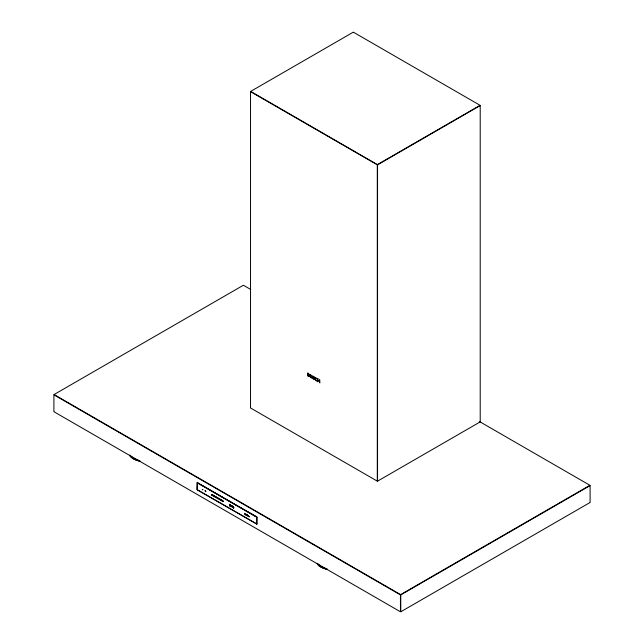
<?xml version="1.0" encoding="UTF-8"?>
<svg xmlns="http://www.w3.org/2000/svg" width="644" height="644" viewBox="0 0 644 644"><rect width="100%" height="100%" fill="white"/><g stroke="black" fill="none" stroke-linecap="round" stroke-linejoin="round"><path stroke-width="0.97" d="M232.887 506.949L232.404 507.561L232.049 505.814L233.861 508.156L233.506 506.409L233.023 507.021M256.972 517.108L256.811 524.119L197.185 489.746L256.916 523.991M250.693 91.392L353.154 32.24M377.593 164.51L479.925 105.431M377.714 164.727L480.046 105.64M54.12 394.506L243.166 285.364M211.844 494.512L223.025 500.855L223.025 501.636L222.929 500.911L211.844 494.512L211.844 495.292L223.025 501.636M211.844 495.292L211.94 494.455M377.593 481.124L480.046 421.973M400.834 594.493L589.719 485.439M400.987 594.766L589.88 485.713M400.834 611.752L589.88 502.602M245.839 514.5L246.161 515.095L245.839 514.411M247.98 515.731L248.294 516.327M248.294 515.908L248.6 516.512L247.98 515.57M353.492 32.24L480.046 105.302M250.822 91.512L377.255 164.51M250.693 91.73L377.126 164.727M243.601 285.364L250.717 289.47M479.273 421.426L589.88 485.278M250.693 408.063L377.255 481.124M54.281 394.667L400.399 594.493M54.12 394.941L400.238 594.766M197.185 482.767L256.706 517.124M245.662 514.234C244.889 514.902 245.589 514.532 245.662 514.323M246.411 514.669L246.596 515.321L246.314 515.015M247.739 515.442L247.642 515.957M244.945 514.282L244.495 513.26L245.026 514.443M54.12 411.83L400.399 611.752M248.809 516.359L249.067 516.432M590.097 485.656L590.097 502.231M480.215 105.6L480.215 421.683M400.769 595.145L400.769 611.534M400.455 595.145L400.455 611.534M377.545 165.017L377.545 480.955M377.295 165.017L377.295 480.955M256.763 517.229L256.851 524.071M250.524 91.681L250.524 407.765M247.554 515.031L246.918 514.781M247.288 514.991L247.288 515.755L247.183 514.926M197.338 482.678L197.338 489.521M197.249 489.521L197.249 482.678L256.867 517.052L197.354 482.614L197.128 489.641M53.903 394.885L53.903 411.452M327.466 569.328A16.325 9.427 0 0 1 317.291 563.951M327.49 569.352A16.237 9.37 0 0 1 317.371 563.999M326.13 568.523A16.325 9.427 0 0 1 317.291 563.428M324.254 567.863A16.237 9.37 0 0 1 317.371 563.331M140.094 461.152A16.325 9.427 0 0 1 129.919 455.767M140.118 461.176A16.237 9.37 0 0 1 130.008 455.823M138.758 460.347A16.325 9.427 0 0 1 129.919 455.244M136.882 459.687A16.237 9.37 0 0 1 130.008 455.155M230.963 505.508C229.409 506.369 232.218 507.327 230.705 506.321L231.18 505.612L230.359 504.759L230.963 505.508M232.202 506.071L232.404 507.327L232.202 506.071M233.313 506.707L233.506 507.963L233.313 506.707M309.289 374.567L308.887 374.985L309.313 376.579L307.719 375.919L307.719 372.884L309.289 374.567M249.413 516.552L249.373 516.955L249.494 516.544M312.598 377.223L312.219 378.084L311.173 377.956L310.15 376.893L310.158 374.719L312.211 375.903L312.598 377.223M310.448 375.154L310.448 376.804L311.913 377.65L311.913 375.999L310.448 375.154M309.128 375.863L308.098 375.742L308.098 374.792L309.128 375.863M314.417 379.002L313.676 379.397L312.944 378.696L312.944 378.141L314.063 378.849L313.145 376.193L314.312 376.861L314.312 377.36L313.274 376.804L314.417 379.002M315.125 377.577L315.061 379.678L317.089 381.103L315.407 379.678L315.109 378.672L315.407 378.012L317.065 378.954L317.065 378.487L315.125 377.577M308.903 374.381L308.098 374.397L308.098 373.496L308.903 374.381M317.935 378.785L317.556 378.567L317.556 381.602L317.935 381.82L317.935 380.499L319.408 381.345L319.786 382.89L319.786 379.847L319.408 379.63L319.408 380.95L317.935 380.105L317.935 378.785M229.811 504.3L229.811 506.039L229.811 504.3M205.508 490.503L204.897 490.648L205.508 491.71L205.508 491.211L205.943 491.461L205.508 490.503M245.839 514.041L245.839 514.91L245.839 514.041M202.828 489.786L202.297 489.472L202.828 489.786"/></g></svg>
